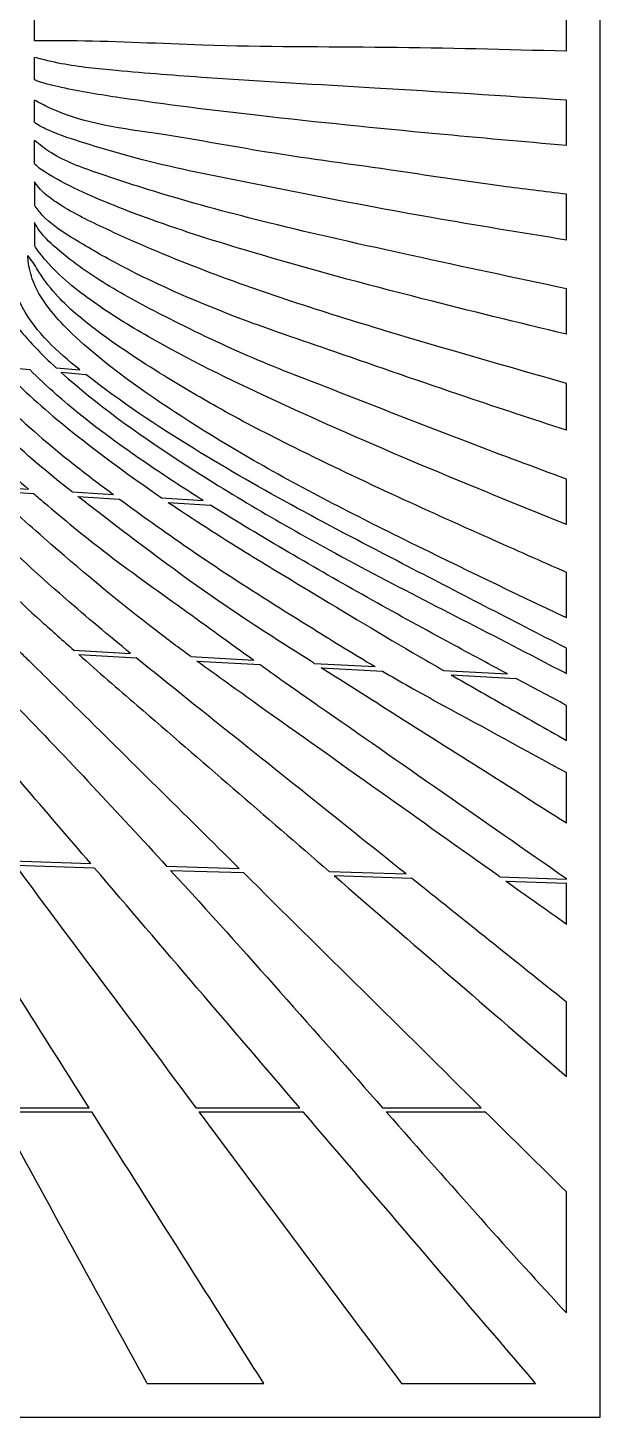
# Model space of a CAD drawing. Header units: millimetres. Extents: x 656 to 2776, y -1386 to 664.
# Drawn here: x 1283 to 1706, y -1386 to -360 of the extents above; entities that cross this region are included whole.
import ezdxf

# ---------------------------------------------------------------- set-up
doc = ezdxf.new("R2010")
doc.units = ezdxf.units.MM
doc.header["$MEASUREMENT"] = 0

msp = doc.modelspace()

# ---------------------------------------------------------------- linework, layer by layer
for p, q in [((1706.2, -1386.2), (1706.2, 663.8)), ((1681.2, -376.9), (1681.2, -343)), ((1288.2, -369.3), (1288.2, -352.4)), ((1288.2, -398.1), (1288.2, -381.5)), ((1288.2, -429.3), (1288.2, -413.1)), ((1681.2, -446.6), (1681.2, -413)), ((1288.2, -460), (1288.2, -442.8)), ((1288.2, -473.3), (1288.2, -490.5)), ((1681.2, -516.4), (1681.2, -482.5)), ((1288.2, -503.5), (1288.2, -520.1)), ((1288.2, -534.4), (1283.3, -527.8)), ((1681.2, -586), (1681.2, -552.4)), ((1263.3, -610.1), (1284.7, -612)), ((1304.2, -610.7), (1321.8, -612.3)), ((1307.9, -614.1), (1326.1, -615.7)), ((1681.2, -656.9), (1681.2, -622.3)), ((1681.2, -726.6), (1681.2, -693)), ((1253.7, -698.4), (1283.8, -700.4)), ((1257, -701.7), (1287.6, -703.7)), ((1316.1, -702.5), (1346.7, -704.5)), ((1320.3, -705.8), (1351.1, -707.8)), ((1382.2, -706.8), (1412.9, -708.9)), ((1387.1, -710.2), (1418.2, -712.2)), ((1681.2, -795.6), (1681.2, -762)), ((1317.4, -819.5), (1359.3, -821.8)), ((1681.2, -836.7), (1681.2, -818)), ((1321, -822.7), (1363.3, -825)), ((1403.8, -824.2), (1450.3, -826.8)), ((1408.2, -827.5), (1454.9, -830)), ((1494.9, -829.2), (1539.9, -831.6)), ((1500.1, -832.5), (1545.4, -834.9)), ((1590.3, -834.4), (1637.6, -837)), ((1596.1, -837.7), (1643.9, -840.3)), ((1681.2, -886.1), (1681.2, -860.2)), ((1681.2, -947.2), (1681.2, -909.9)), ((1271.6, -975.2), (1329.8, -977.1)), ((1273.9, -978.3), (1332.4, -980.2)), ((1385.9, -979), (1439.5, -980.7)), ((1388.8, -982.1), (1442.7, -983.8)), ((1506, -982.9), (1562.8, -984.8)), ((1509.6, -986), (1566.8, -987.9)), ((1632.1, -987), (1681.2, -988.6)), ((1636.5, -990.2), (1681.2, -991.6)), ((1681.2, -988.6), (1681.2, -988.1)), ((1681.2, -1022), (1681.2, -991.6)), ((1681.2, -1134.4), (1681.2, -1079.4)), ((1259.7, -1157.5), (1328.6, -1157.5)), ((1407.5, -1157.5), (1484.2, -1157.5)), ((1545.4, -1157.5), (1618.3, -1157.5)), ((1261.3, -1160.5), (1330.5, -1160.5)), ((1409.7, -1160.5), (1486.7, -1160.5)), ((1548.1, -1160.5), (1621.3, -1160.5)), ((1681.2, -1309.1), (1681.2, -1219.7)), ((1371.5, -1361.2), (1457.6, -1361.2)), ((1559.4, -1361.2), (1658.5, -1361.2)), ((656.2, -1386.2), (1706.2, -1386.2))]:
    msp.add_line(p, q)
for points, knots in [([(1681.2, -376.9), (1636.8, -375.7), (1547.3, -373.4), (1426.7, -374), (1340.1, -369), (1298.7, -369.2), (1288.2, -369.3)], [0, 0, 0, 0, 133.13121, 268.632258, 361.768695, 393.046666, 393.046666, 393.046666, 393.046666]), ([(1681.2, -413), (1634, -410), (1545.5, -404.2), (1434.5, -398.2), (1357.4, -392.1), (1314.7, -388), (1294.8, -383.2), (1288.2, -381.5)], [0, 0, 0, 0, 142.004508, 266.004732, 333.372166, 374.115829, 394.517653, 394.517653, 394.517653, 394.517653]), ([(1681.2, -446.6), (1649, -443.7), (1573.2, -437.1), (1463.2, -425.9), (1371, -414.6), (1316.8, -405.9), (1295.8, -400.8), (1289.2, -398.5), (1288.2, -398.1)], [0, 0, 0, 0, 96.840189, 228.345181, 331.619199, 375.541054, 393.084067, 396.318494, 396.318494, 396.318494, 396.318494]), ([(1681.2, -482.5), (1665.3, -480.6), (1621.5, -475.4), (1545.8, -463.5), (1461.5, -452.5), (1378.5, -436.7), (1320.7, -430.3), (1292, -415.1), (1288.2, -413.1)], [0, 0, 0, 0, 48.020007, 132.294853, 229.881902, 302.532319, 387.141771, 399.913736, 399.913736, 399.913736, 399.913736]), ([(1681.2, -516.4), (1648, -511), (1567.9, -498.1), (1462.1, -477.2), (1375.2, -460), (1326.8, -445.4), (1301.7, -437.2), (1290.5, -431.3), (1288.2, -429.3)], [0, 0, 0, 0, 100.942518, 243.265392, 323.7024, 366.626093, 394.328596, 403.51806, 403.51806, 403.51806, 403.51806]), ([(1681.2, -552.4), (1643, -544.3), (1569.6, -528.6), (1469.7, -506.4), (1392.3, -485.8), (1338.9, -468.4), (1306.1, -456.9), (1292.1, -446), (1288.2, -442.8)], [0, 0, 0, 0, 117.053453, 225.343429, 307.10758, 356.571215, 394.692763, 409.706711, 409.706711, 409.706711, 409.706711]), ([(1681.2, -586), (1645.7, -577.4), (1567.6, -558.4), (1465, -530.9), (1380.3, -504.2), (1329.3, -484.2), (1301, -469.8), (1290.4, -462.3), (1288.2, -460)], [0, 0, 0, 0, 109.69651, 240.992546, 318.470726, 376.367134, 404.70047, 414.281218, 414.281218, 414.281218, 414.281218]), ([(1681.2, -622.3), (1636.8, -609.6), (1545.5, -583.6), (1430.6, -547.1), (1350, -512.9), (1310.3, -493.3), (1293.5, -480.8), (1289.2, -474.7), (1288.2, -473.3)], [0, 0, 0, 0, 138.679166, 284.656492, 361.398386, 400.722838, 417.91083, 423.075579, 423.075579, 423.075579, 423.075579]), ([(1681.2, -656.9), (1656.4, -648.8), (1599.3, -630), (1517.7, -601.5), (1429.8, -571.7), (1363.7, -542.8), (1317.4, -515.9), (1296.9, -502.3), (1289.9, -493.1), (1288.2, -490.5)], [0, 0, 0, 0, 78.186259, 180.480004, 259.21226, 356.965009, 395.4933, 420.453982, 429.787595, 429.787595, 429.787595, 429.787595]), ([(1681.2, -693), (1657.4, -684.2), (1599.1, -662.6), (1520.9, -631.6), (1444.8, -602.5), (1389.9, -575.9), (1342.6, -551), (1311.8, -529.5), (1294.1, -513.4), (1289.3, -505.5), (1288.2, -503.5)], [0, 0, 0, 0, 76.260814, 186.353797, 252.470455, 320.392216, 369.418809, 412.415954, 433.250415, 440.056027, 440.056027, 440.056027, 440.056027]), ([(1681.2, -726.6), (1645.4, -712.1), (1572.2, -682.4), (1468.6, -637.2), (1387.5, -597.6), (1331.6, -563.4), (1303.3, -540.4), (1290.5, -524.2), (1288.2, -520.1)], [0, 0, 0, 0, 115.851463, 237.082232, 338.944069, 386.456745, 433.380163, 447.575248, 447.575248, 447.575248, 447.575248]), ([(1681.2, -795.6), (1642.4, -777.1), (1563.3, -739.3), (1455, -684.1), (1371.1, -631.1), (1317.1, -589), (1290.1, -557.8), (1284, -536.9), (1283.4, -529.8), (1283.3, -527.8)], [0, 0, 0, 0, 129.034279, 263.015245, 364.367658, 425.926635, 469.043272, 484.513628, 490.351692, 490.351692, 490.351692, 490.351692]), ([(1681.2, -762), (1662.2, -753.6), (1619.2, -734.5), (1550.3, -703.6), (1483, -671.5), (1426.7, -642.4), (1378.9, -613.9), (1338.9, -587.9), (1307.7, -562), (1294.4, -544.8), (1289.2, -536.3), (1288.2, -534.4)], [0, 0, 0, 0, 62.267174, 141.398886, 226.372005, 285.919102, 331.46034, 393.378661, 428.9872, 452.211558, 458.510403, 458.510403, 458.510403, 458.510403]), ([(1261.9, -560), (1265.1, -566.6), (1278.1, -585.1), (1293.4, -600.8), (1304.2, -610.7)], [76.710774, 76.710774, 76.710774, 76.710774, 98.591472, 142.733514, 142.733514, 142.733514, 142.733514]), ([(1321.8, -612.3), (1305.2, -599.1), (1288.1, -583.5), (1277.9, -563.3), (1277.2, -561.8)], [414.538014, 414.538014, 414.538014, 414.538014, 477.108638, 482.083963, 482.083963, 482.083963, 482.083963]), ([(1198.4, -604.2), (1201.4, -609.5), (1214.9, -630.8), (1243.1, -663.7), (1270.3, -688.6), (1283.8, -700.4)], [192.978328, 192.978328, 192.978328, 192.978328, 211.306353, 268.42215, 322.119156, 322.119156, 322.119156, 322.119156]), ([(1316.1, -702.5), (1298.6, -688.7), (1267.2, -662.8), (1236.8, -628.9), (1221.6, -610.3), (1218.4, -606)], [277.000982, 277.000982, 277.000982, 277.000982, 343.678569, 398.865713, 414.453986, 414.453986, 414.453986, 414.453986]), ([(1239.8, -608), (1249, -619.7), (1274, -646.7), (1311.2, -677.7), (1337.7, -697.9), (1346.7, -704.5)], [172.582751, 172.582751, 172.582751, 172.582751, 216.96351, 283.583117, 317.016591, 317.016591, 317.016591, 317.016591]), ([(1263.3, -610.1), (1265.8, -612.8), (1282.4, -630.1), (1321.5, -663.5), (1359.8, -691.5), (1382.2, -706.8)], [164.603772, 164.603772, 164.603772, 164.603772, 175.79305, 236.828315, 318.202748, 318.202748, 318.202748, 318.202748]), ([(1412.9, -708.9), (1400.1, -700.8), (1362.7, -676.4), (1319.1, -644.6), (1291, -618.5), (1284.7, -612)], [308.104997, 308.104997, 308.104997, 308.104997, 353.577764, 441.791754, 469.171876, 469.171876, 469.171876, 469.171876]), ([(1307.9, -614.1), (1307.9, -614.1), (1334.2, -637.8), (1399.2, -684.2), (1516, -752.7), (1614.3, -801.6), (1672.6, -832.2), (1681.2, -836.7)], [147.715276, 147.715276, 147.715276, 147.715276, 147.890929, 254.144835, 385.747709, 554.221666, 583.288489, 583.288489, 583.288489, 583.288489]), ([(1681.2, -818), (1640.9, -797.2), (1548.5, -749.7), (1427.2, -686.1), (1352.1, -636), (1326.1, -615.7)], [0, 0, 0, 0, 136.134956, 311.887846, 409.12919, 409.12919, 409.12919, 409.12919]), ([(1194.8, -697.6), (1198.5, -702.2), (1212.6, -719.1), (1245, -753.2), (1282.7, -788.7), (1309.3, -812.4), (1317.4, -819.5)], [341.68661, 341.68661, 341.68661, 341.68661, 359.515059, 407.885473, 482.476438, 514.808685, 514.808685, 514.808685, 514.808685]), ([(1359.3, -821.8), (1343, -808.5), (1304.3, -776.2), (1259.9, -735.1), (1232.2, -706.9), (1225.3, -699.6)], [61.147633, 61.147633, 61.147633, 61.147633, 124.13546, 212.576735, 242.593752, 242.593752, 242.593752, 242.593752]), ([(1403.8, -824.2), (1395.2, -817.9), (1359.8, -791.5), (1310.8, -750.7), (1271.1, -715.3), (1257, -701.7)], [61.534742, 61.534742, 61.534742, 61.534742, 93.607446, 193.882683, 252.879393, 252.879393, 252.879393, 252.879393]), ([(1287.6, -703.7), (1290.2, -705.9), (1307.1, -720.4), (1343, -749.9), (1395.8, -787.3), (1432.8, -814.2), (1450.3, -826.8)], [327.080297, 327.080297, 327.080297, 327.080297, 337.327866, 393.976911, 466.452797, 531.197416, 531.197416, 531.197416, 531.197416]), ([(1494.9, -829.2), (1494.5, -828.9), (1471.1, -814.1), (1416.4, -779.3), (1360.1, -736.5), (1325.4, -709.8), (1320.3, -705.8)], [57.893633, 57.893633, 57.893633, 57.893633, 59.358403, 140.93808, 252.19999, 271.700703, 271.700703, 271.700703, 271.700703]), ([(1351.1, -707.8), (1359.2, -713.8), (1384.8, -732.3), (1432, -764.9), (1487.4, -799.4), (1524.5, -822.5), (1539.9, -831.6)], [322.556569, 322.556569, 322.556569, 322.556569, 352.581673, 417.477082, 494.585601, 548.360626, 548.360626, 548.360626, 548.360626]), ([(1387.1, -710.2), (1405.9, -722.9), (1440.3, -744.9), (1502.6, -782.4), (1551.1, -811.7), (1584.5, -831), (1590.3, -834.4)], [324.112853, 324.112853, 324.112853, 324.112853, 392.103282, 446.661864, 542.214392, 562.274291, 562.274291, 562.274291, 562.274291]), ([(1637.6, -837), (1622.7, -828.9), (1568.4, -799.8), (1494.9, -758.7), (1437.4, -724.2), (1418.2, -712.2)], [49.359346, 49.359346, 49.359346, 49.359346, 100.348554, 234.113737, 301.806188, 301.806188, 301.806188, 301.806188]), ([(1329.8, -977.1), (1296.4, -938.2), (1263, -899.2), (1229.7, -860.2), (1217, -845.4), (1204.4, -830.7), (1192.2, -815.7)], [-153.884587, -153.884587, -153.884587, -153.884587, 0, 0, 0, 58.127474, 58.127474, 58.127474, 58.127474]), ([(1235.1, -818.1), (1237.8, -821), (1249.1, -832.7), (1262.6, -846.4), (1272.5, -857.9), (1274.4, -860.2), (1312.8, -900), (1350.1, -939.8), (1385.9, -979)], [517.581227, 517.581227, 517.581227, 517.581227, 529.655543, 566.405079, 575.183445, 575.183445, 575.183445, 724.742055, 724.742055, 724.742055, 724.742055]), ([(1439.5, -980.7), (1398.9, -940.5), (1358.3, -900.4), (1317.6, -860.2), (1306.5, -849.2), (1293, -835.9), (1279.5, -822.7), (1277.1, -820.3)], [-171.498998, -171.498998, -171.498998, -171.498998, 0, 0, 0, 46.797356, 56.806451, 56.806451, 56.806451, 56.806451]), ([(1321, -822.7), (1335.3, -835.3), (1349.7, -847.7), (1364, -860.2), (1411.4, -901.1), (1458.7, -942), (1506, -982.9)], [519.651311, 519.651311, 519.651311, 519.651311, 576.693046, 576.693046, 576.693046, 764.327781, 764.327781, 764.327781, 764.327781]), ([(1562.8, -984.8), (1510.9, -943.2), (1458.9, -901.7), (1407, -860.2), (1392.4, -848.5), (1377.8, -836.8), (1363.3, -825)], [-199.463361, -199.463361, -199.463361, -199.463361, 0, 0, 0, 56.052661, 56.052661, 56.052661, 56.052661]), ([(1632.1, -987), (1572.6, -944.7), (1513.2, -902.5), (1453.7, -860.2), (1438.5, -849.3), (1423.3, -838.5), (1408.2, -827.5)], [-218.787246, -218.787246, -218.787246, -218.787246, 0, 0, 0, 56.045922, 56.045922, 56.045922, 56.045922]), ([(1454.9, -830), (1458.8, -832.9), (1473, -843), (1487.4, -853), (1497.7, -860.2), (1558.9, -902.8), (1620, -945.5), (1681.2, -988.1)], [536.783554, 536.783554, 536.783554, 536.783554, 551.430327, 589.181424, 589.181424, 589.181424, 812.87262, 812.87262, 812.87262, 812.87262]), ([(1681.2, -947.2), (1635.4, -918.2), (1589.6, -889.2), (1543.8, -860.2), (1529.2, -850.9), (1514.6, -841.7), (1500.1, -832.5)], [-162.676327, -162.676327, -162.676327, -162.676327, 0, 0, 0, 51.757701, 51.757701, 51.757701, 51.757701]), ([(1545.4, -834.9), (1551.9, -838.8), (1566.7, -847.3), (1581.8, -855.6), (1590.2, -860.2), (1620.5, -876.7), (1650.9, -893.3), (1681.2, -909.9)], [554.843115, 554.843115, 554.843115, 554.843115, 577.383363, 606.235703, 606.235703, 606.235703, 709.901246, 709.901246, 709.901246, 709.901246]), ([(1596.1, -837.7), (1609.2, -845.2), (1622.4, -852.7), (1635.5, -860.2), (1650.8, -868.8), (1666, -877.4), (1681.2, -886.1)], [568.938333, 568.938333, 568.938333, 568.938333, 614.369383, 614.369383, 614.369383, 666.840582, 666.840582, 666.840582, 666.840582])]:
    msp.add_open_spline(points, degree=3, knots=knots)
for points in [[(1681.2, -860.2), (1668.8, -853.6), (1656.3, -846.9), (1643.9, -840.3)], [(1328.6, -1157.5), (1290.4, -1097.1), (1252.2, -1036.7), (1214, -976.4)], [(1273.9, -978.3), (1318.4, -1038), (1363, -1097.7), (1407.5, -1157.5)], [(1484.2, -1157.5), (1433.6, -1098.4), (1383, -1039.3), (1332.4, -980.2)], [(1388.8, -982.1), (1444.6, -1043.2), (1497, -1102.6), (1545.4, -1157.5)], [(1618.3, -1157.5), (1559.7, -1099.6), (1501.2, -1041.7), (1442.7, -983.8)], [(1509.6, -986), (1566.8, -1035.5), (1624, -1084.9), (1681.2, -1134.4)], [(1681.2, -1079.4), (1643, -1048.9), (1604.9, -1018.4), (1566.8, -987.9)], [(1681.2, -1022), (1666.3, -1011.4), (1651.4, -1000.8), (1636.5, -990.2)], [(1371.5, -1361.2), (1334.8, -1294.3), (1298.1, -1227.4), (1261.3, -1160.5)], [(1457.6, -1361.2), (1415.3, -1294.3), (1372.9, -1227.4), (1330.5, -1160.5)], [(1409.7, -1160.5), (1459.6, -1227.4), (1509.5, -1294.3), (1559.4, -1361.2)], [(1658.5, -1361.2), (1601.3, -1294.3), (1544, -1227.4), (1486.7, -1160.5)], [(1548.1, -1160.5), (1596.7, -1215.6), (1641.3, -1266.1), (1681.2, -1309.1)], [(1681.2, -1219.7), (1661.2, -1199.9), (1641.3, -1180.2), (1621.3, -1160.5)]]:
    msp.add_open_spline(points, degree=3)

doc.saveas('drawing.dxf')
